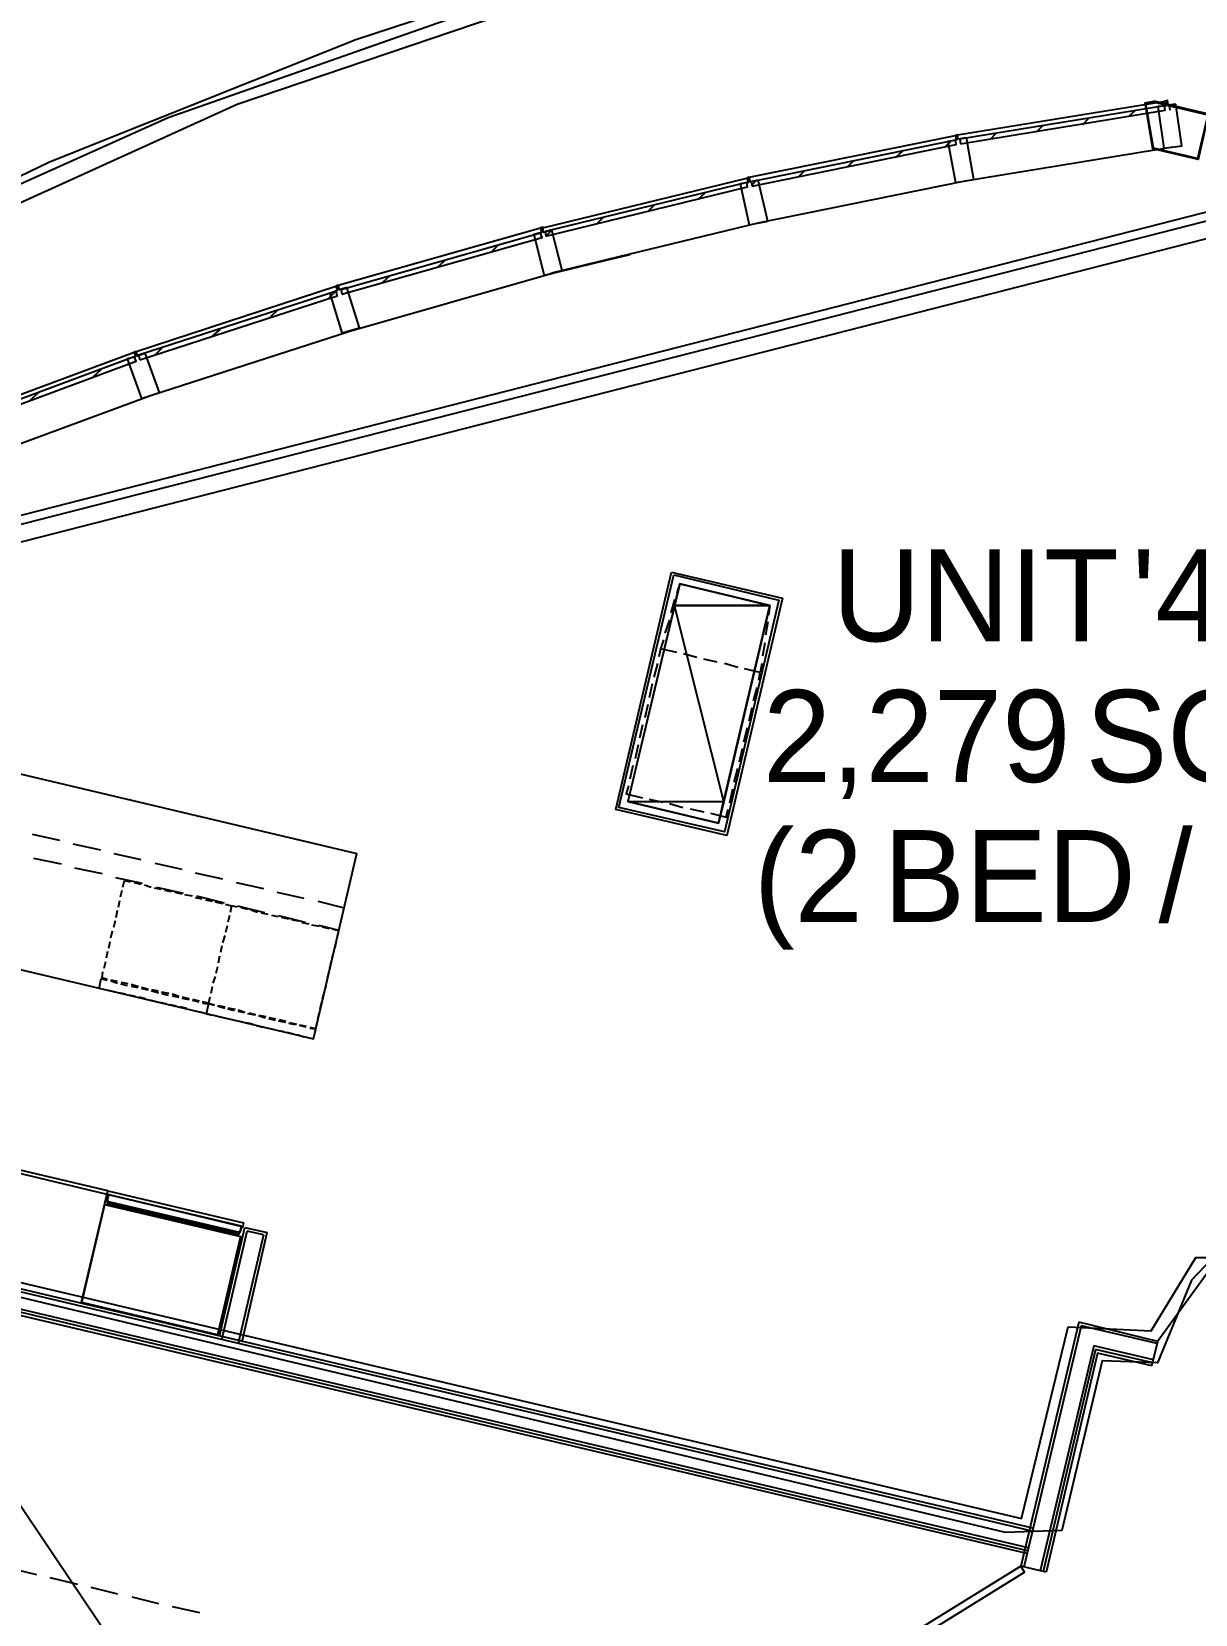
# Model space of a CAD drawing. Header units: feet. Extents: x -84 to 198, y -22 to 181.
# Drawn here: x 55.39 to 76.23, y 126.3 to 154.64 of the extents above; entities that cross this region are included whole.
import ezdxf
from ezdxf.enums import TextEntityAlignment as Align

# ---------------------------------------------------------------- set-up
doc = ezdxf.new("R2010")
doc.units = ezdxf.units.FT
for name, color, linetype in [('A-AREA-COMUN', 252, 'CONTINUOUS'), ('A-AREA-UNIDAD', 30, 'CONTINUOUS'), ('A-LINEA', 7, 'CONTINUOUS'), ('A-MURO-CONCRETO', 8, 'CONTINUOUS'), ('A-TEXTO-PDF', 3, 'CONTINUOUS')]:
    doc.layers.add(name, color=color, linetype=linetype)

msp = doc.modelspace()

# ---------------------------------------------------------------- linework, layer by layer
at = {"layer": 'A-AREA-COMUN'}
msp.add_lwpolyline([(94.8, 126.4533), (78.32, 130.3289), (76.88, 132.6578), (76.512, 132.6578), (76.16, 132.2844), (75.552, 130.8089), (74.56, 130.8444), (73.84, 127.8044), (72.832, 127.7689), (52.192, 132.6933)], dxfattribs=at)
at = {"layer": 'A-AREA-UNIDAD'}
for points in [[(132.8, 137.4933), (129.52, 142.9333), (129.248, 143.0222), (129.2, 143.4133), (127.28, 146.1689), (124.032, 150.3289), (120.56, 154.2578), (117.408, 157.3689), (115.072, 158.9333), (113.68, 159.0933), (110.64, 158.5778), (108.24, 158.5422), (101.408, 159.4133), (96.928, 159.7689), (87.008, 159.7689), (82.528, 159.4133), (77.2, 158.7022), (72.288, 157.7422), (66.56, 156.2489), (61.2, 154.4889), (55.712, 152.3022), (50.08, 149.5822)], [(52.992, 132.7644), (73.12, 128.0178), (73.952, 131.4489), (75.44, 131.3778), (76.24, 132.6933), (77.248, 132.6933), (78.592, 130.6133), (79.328, 133.5289), (80.672, 133.5822), (86.032, 132.3378), (89.952, 148.9778), (89.84, 150.0089), (90.24, 150.0622), (92.64, 159.5733), (84.352, 159.2533), (75.28, 158.0089), (67.2, 156.0889), (59.072, 153.3333), (50.8, 149.5822)], [(53.088, 150.9689), (57.84, 153.1022), (66.592, 156.1778)]]:
    msp.add_lwpolyline(points, dxfattribs=at)
at = {"layer": 'A-LINEA'}
for p, q in [((106.2631, 159.0395), (36.6895, 141.2395)), ((106.2631, 159.0395), (36.6895, 141.2395)), ((106.2378, 158.8683), (36.7876, 141.1026)), ((106.185, 158.5392), (36.9919, 140.8393)), ((71.9733, 152.7911), (75.6933, 153.3911)), ((90.3333, 149.8844), (75.4933, 153.3911)), ((75.7067, 153.3378), (75.7067, 153.3378)), ((75.76, 153.3244), (75.7733, 153.2311)), ((74.2133, 152.9778), (74.32, 153.0844)), ((75.04, 153.1244), (75.1467, 153.2178)), ((68.24, 152.0311), (71.9333, 152.7778)), ((72.56, 152.7111), (72.6667, 152.8178)), ((73.3867, 152.8444), (73.4933, 152.9511)), ((70.8667, 152.3911), (70.9867, 152.4978)), ((71.7333, 152.5644), (71.8533, 152.6711)), ((72.1067, 151.9644), (75.8267, 152.5778)), ((69.1333, 152.0444), (69.24, 152.1511)), ((70, 152.2178), (70.1067, 152.3244)), ((64.5467, 151.1244), (68.2, 152.0178)), ((68.2933, 151.8978), (68.3733, 151.9778)), ((68.4, 151.2178), (72.1067, 151.9644)), ((67.3333, 151.6444), (67.4533, 151.7511)), ((65.5067, 151.1911), (65.6267, 151.3111)), ((66.4267, 151.4178), (66.5467, 151.5378)), ((60.88, 150.0978), (64.5067, 151.1244)), ((64.6, 150.9778), (64.7067, 151.0844)), ((64.7333, 150.3244), (68.4, 151.2178)), ((63.6267, 150.6978), (63.7467, 150.8178)), ((62.6533, 150.4178), (62.7867, 150.5378)), ((65.6533, 150.5378), (64.5733, 150.2711)), ((66.1067, 150.6444), (65.6533, 150.5378)), ((61.1067, 149.2844), (64.5733, 150.2711)), ((61.68, 150.1511), (61.8133, 150.2711)), ((64.6533, 150.2978), (64.7333, 150.3244)), ((57.2667, 148.9111), (60.84, 150.0844)), ((60.7067, 149.8578), (60.84, 149.9911)), ((59.6667, 149.5244), (59.8, 149.6578)), ((57.52, 148.1244), (61.1067, 149.2844)), ((58.6267, 149.1778), (58.7733, 149.3111)), ((53.6933, 147.5911), (57.2267, 148.8978)), ((57.6, 148.8444), (57.7333, 148.9778)), ((56.4933, 148.4578), (56.64, 148.5911)), ((55.3733, 148.0444), (55.5333, 148.1911)), ((53.9733, 146.8178), (57.52, 148.1244)), ((67, 144.7511), (66.9467, 144.5911)), ((66.9067, 144.4711), (66.84, 144.2311)), ((68.6133, 144.3644), (68.5867, 144.1911)), ((66.8133, 144.1111), (66.7333, 143.8711)), ((68.5733, 144.0711), (68.5333, 143.8311)), ((66.7067, 143.7511), (66.6533, 143.5911)), ((68.52, 143.6978), (68.48, 143.4578)), ((67.3067, 143.4311), (67.0667, 143.4978)), ((67.6667, 143.3511), (67.4267, 143.4044)), ((66.6, 143.3244), (66.5333, 143.0844)), ((68.04, 143.2578), (67.8, 143.3244)), ((68.44, 143.1644), (68.16, 143.2311)), ((68.4133, 143.0311), (68.44, 143.1644)), ((68.4667, 143.3244), (68.44, 143.1644)), ((66.5067, 142.9644), (66.4533, 142.7111)), ((68.32, 142.6578), (68.3867, 142.8978)), ((66.4267, 142.5911), (66.3733, 142.3511)), ((68.24, 142.2978), (68.2933, 142.5378)), ((51.0267, 142.3378), (61.2133, 139.9244)), ((66.3333, 142.2311), (66.28, 141.9911)), ((68.1467, 141.9244), (68.2133, 142.1778)), ((66.2533, 141.8711), (66.2, 141.6178)), ((68.0667, 141.5644), (68.12, 141.8044)), ((66.16, 141.4978), (66.1067, 141.2578)), ((67.9733, 141.2044), (68.04, 141.4444)), ((66.4533, 140.8978), (66.6933, 140.8444)), ((66.8133, 140.8178), (67.0533, 140.7511)), ((67.8933, 140.8311), (67.9467, 141.0844)), ((67.1867, 140.7244), (67.4267, 140.6711)), ((55.4, 140.2711), (55.8933, 140.1644)), ((56.1333, 140.0978), (56.6267, 139.9911)), ((55.4267, 139.8444), (55.92, 139.7378)), ((56.8667, 139.9244), (57.3467, 139.8178)), ((57.6, 139.7511), (58.08, 139.6444)), ((60.44, 136.6044), (61.2133, 139.9244)), ((47.4933, 139.6711), (60.44, 136.6044)), ((56.16, 139.6711), (56.6533, 139.5644)), ((56.8933, 139.4978), (57.3733, 139.3911)), ((57.0267, 139.3244), (57.0533, 139.4444)), ((57.0533, 139.4444), (57.16, 139.4178)), ((57.2267, 139.4044), (57.3467, 139.3778)), ((58.32, 139.5778), (58.8133, 139.4711)), ((59.0533, 139.4044), (59.5467, 139.2978)), ((56.9867, 139.1511), (57.0133, 139.2711)), ((57.4133, 139.3644), (57.5333, 139.3244)), ((57.5867, 139.3111), (57.7067, 139.2844)), ((57.6267, 139.3244), (58.1067, 139.2178)), ((57.7733, 139.2711), (57.8933, 139.2444)), ((57.96, 139.2311), (58.08, 139.2044)), ((58.1333, 139.1911), (58.2667, 139.1644)), ((58.32, 139.1378), (58.44, 139.1111)), ((58.3467, 139.1644), (58.84, 139.0444)), ((59.7867, 139.2311), (60.2667, 139.1244)), ((56.9067, 138.7778), (56.9333, 138.9111)), ((56.9467, 138.9644), (56.9733, 139.0844)), ((58.5067, 139.0978), (58.6267, 139.0711)), ((58.68, 139.0578), (58.8133, 139.0311)), ((59.08, 138.9911), (59.56, 138.8711)), ((59.2667, 138.9244), (59.1467, 138.9511)), ((59.44, 138.8711), (59.32, 138.9111)), ((59.6267, 138.8311), (59.5067, 138.8578)), ((60.52, 139.0711), (60.9867, 138.9511)), ((56.8667, 138.6044), (56.8933, 138.7244)), ((58.8933, 138.6311), (58.8667, 138.5111)), ((58.8933, 138.6311), (58.8667, 138.5111)), ((58.9333, 138.8178), (58.9067, 138.6978)), ((58.9333, 138.8178), (58.9067, 138.6978)), ((59.8133, 138.7911), (59.6933, 138.8178)), ((59.8133, 138.8178), (60.2933, 138.6978)), ((60, 138.7511), (59.8667, 138.7778)), ((60.1733, 138.7111), (60.0533, 138.7378)), ((60.36, 138.6578), (60.24, 138.6844)), ((60.5467, 138.6178), (60.4133, 138.6444)), ((60.5333, 138.6444), (60.8933, 138.5511)), ((60.72, 138.5778), (60.6, 138.6044)), ((60.8933, 138.5378), (60.7867, 138.5644)), ((56.7733, 138.2311), (56.8, 138.3511)), ((56.8133, 138.4178), (56.84, 138.5378)), ((58.8, 138.2711), (58.7733, 138.1511)), ((58.8, 138.2711), (58.7733, 138.1511)), ((58.8533, 138.4578), (58.8133, 138.3244)), ((58.8533, 138.4578), (58.8133, 138.3244)), ((60.8267, 138.2444), (60.8533, 138.3644)), ((60.8667, 138.4178), (60.8933, 138.5378)), ((56.6933, 137.8711), (56.72, 137.9911)), ((56.7333, 138.0578), (56.76, 138.1778)), ((58.76, 138.0844), (58.7333, 137.9644)), ((58.76, 138.0844), (58.7333, 137.9644)), ((60.7333, 137.8711), (60.76, 138.0044)), ((60.7733, 138.0578), (60.8133, 138.1778)), ((58.68, 137.7244), (58.64, 137.6044)), ((58.68, 137.7244), (58.64, 137.6044)), ((58.72, 137.8978), (58.6933, 137.7778)), ((58.72, 137.8978), (58.6933, 137.7778)), ((60.6933, 137.6978), (60.72, 137.8178)), ((56.64, 137.6844), (56.7467, 137.6578)), ((56.8933, 137.4444), (56.7733, 137.4711)), ((56.9333, 137.6311), (56.8133, 137.6578)), ((56.8133, 137.6444), (56.9333, 137.6044)), ((57.08, 137.4044), (56.9467, 137.4311)), ((56.9867, 137.5911), (57.1067, 137.5644)), ((57.12, 137.5911), (57, 137.6178)), ((57.3067, 137.5378), (57.1733, 137.5778)), ((57.1733, 137.5511), (57.2933, 137.5244)), ((57.48, 137.4978), (57.36, 137.5244)), ((57.36, 137.5111), (57.48, 137.4844)), ((57.5333, 137.4711), (57.6667, 137.4311)), ((57.6667, 137.4578), (57.5467, 137.4844)), ((57.8533, 137.4178), (57.72, 137.4444)), ((57.72, 137.4178), (57.84, 137.3911)), ((58.6267, 137.5378), (58.6, 137.4178)), ((58.6267, 137.5378), (58.6, 137.4178)), ((60.6, 137.3244), (60.64, 137.4444)), ((60.6533, 137.5111), (60.68, 137.6311)), ((57.2533, 137.3644), (57.1333, 137.3911)), ((57.44, 137.3244), (57.32, 137.3511)), ((57.6267, 137.2711), (57.5067, 137.2978)), ((57.8, 137.2311), (57.68, 137.2578)), ((57.9867, 137.1911), (57.8667, 137.2178)), ((58.0267, 137.3644), (57.9067, 137.4044)), ((57.9067, 137.3778), (58.0267, 137.3511)), ((58.1733, 137.1511), (58.0533, 137.1778)), ((58.08, 137.3378), (58.2133, 137.3111)), ((58.2133, 137.3244), (58.0933, 137.3511)), ((58.2667, 137.2978), (58.3867, 137.2711)), ((58.4, 137.2844), (58.28, 137.3111)), ((58.8533, 137.1511), (58.72, 137.1911)), ((58.7333, 137.2044), (58.8533, 137.1778)), ((58.9067, 137.1644), (59.04, 137.1378)), ((59.0267, 137.1111), (58.9067, 137.1378)), ((60.56, 137.1511), (60.5867, 137.2711)), ((58.3467, 137.0978), (58.2267, 137.1244)), ((58.6933, 137.0178), (58.8133, 136.9911)), ((58.8667, 136.9778), (58.9867, 136.9511)), ((59.0533, 136.9378), (59.1733, 136.9111)), ((59.0933, 137.1244), (59.2133, 137.0844)), ((59.2133, 137.0711), (59.0933, 137.0978)), ((59.24, 136.8978), (59.36, 136.8711)), ((59.4, 137.0311), (59.2667, 137.0578)), ((59.28, 137.0711), (59.4, 137.0444)), ((59.4533, 137.0311), (59.5867, 137.0044)), ((59.5733, 136.9778), (59.4533, 137.0178)), ((59.64, 136.9911), (59.76, 136.9644)), ((59.76, 136.9378), (59.64, 136.9644)), ((59.9467, 136.8978), (59.8133, 136.9244)), ((59.8267, 136.9511), (59.9467, 136.9244)), ((60.12, 136.8578), (60, 136.8844)), ((60.0133, 136.8978), (60.1333, 136.8711)), ((60.1867, 136.8578), (60.3067, 136.8311)), ((60.52, 136.9644), (60.5467, 137.0844)), ((59.4133, 136.8444), (59.5333, 136.8178)), ((59.6, 136.8044), (59.72, 136.7778)), ((59.7867, 136.7644), (59.9067, 136.7378)), ((59.96, 136.7244), (60.08, 136.6978)), ((60.1467, 136.6844), (60.2667, 136.6444)), ((60.3067, 136.8178), (60.1867, 136.8444)), ((60.48, 136.7778), (60.3733, 136.7911)), ((56.7467, 133.8178), (54.3067, 134.4044)), ((56.76, 133.8844), (54.32, 134.4578)), ((73.32, 127.8444), (47.16, 134.0311)), ((73.3067, 127.7911), (47.2, 133.9644)), ((56.28, 131.8711), (56.76, 133.8844)), ((73.24, 127.4978), (47.4267, 133.6044)), ((73.2267, 127.4444), (47.4667, 133.5378)), ((73.2133, 127.3911), (47.5067, 133.4711)), ((59.0933, 133.1244), (56.76, 133.6844)), ((59.0933, 133.1244), (56.76, 133.6844)), ((56.76, 133.6578), (59.0933, 133.0978)), ((56.76, 133.6578), (59.0933, 133.0978)), ((58.76, 131.2844), (59.2133, 133.2311)), ((59.2133, 133.2311), (59.6133, 133.1378)), ((58.8, 131.2178), (59.2533, 133.1644)), ((59.5467, 133.0978), (59.0933, 131.1511)), ((59.16, 131.1911), (59.6133, 133.1378)), ((59.5467, 133.0978), (59.2533, 133.1644)), ((76.905, 133.0537), (75.5608, 131.1966)), ((74.1467, 131.5378), (73.1067, 127.1644)), ((74.1867, 131.4711), (73.16, 127.1511)), ((75.56, 131.1911), (74.1467, 131.5378)), ((75.5467, 131.1511), (74.1867, 131.4711)), ((75.4533, 130.7511), (75.56, 131.1911)), ((74.4133, 131.1111), (73.4533, 127.0844)), ((74.44, 131.0444), (73.5067, 127.0711)), ((75.48, 130.8578), (74.4133, 131.1111)), ((75.4667, 130.8044), (74.44, 131.0444)), ((54.9867, 127.1378), (55.48, 127.0178)), ((55.72, 126.9644), (56.2133, 126.8444)), ((73.56, 127.0578), (73.1067, 127.1644)), ((56.4533, 126.7911), (56.9333, 126.6711)), ((57.1867, 126.6178), (57.6667, 126.4978)), ((57.9067, 126.4444), (58.4, 126.3378))]:
    msp.add_line(p, q, dxfattribs=at)
for points in [[(72.0267, 152.6311), (75.6933, 153.2311), (75.68, 153.3111), (72.0133, 152.7111), (72.0267, 152.6311)], [(75.4933, 153.3911), (76.4667, 153.1644), (76.28, 152.3511), (75.4667, 152.5378), (75.3333, 153.3644), (75.4933, 153.3911)], [(75.4933, 153.3778), (76.4533, 153.1511), (76.2667, 152.3644), (75.48, 152.5511), (75.3467, 153.3511), (75.4933, 153.3778)], [(75.88, 153.3378), (75.7467, 153.3244), (75.7333, 153.4044), (75.6933, 153.3911), (75.7067, 153.3111), (75.56, 153.2978), (75.6667, 152.5511), (75.9867, 152.5911), (75.88, 153.3378)], [(72.1333, 152.7378), (71.9867, 152.7111), (71.9733, 152.7911), (71.9333, 152.7778), (71.9467, 152.6978), (71.8, 152.6711), (71.9333, 151.9378), (72.2667, 151.9911), (72.1333, 152.7378)], [(68.2933, 151.8711), (71.9467, 152.6178), (71.9333, 152.6978), (68.28, 151.9511), (68.2933, 151.8711)], [(64.6, 150.9778), (68.2133, 151.8578), (68.2, 151.9378), (64.5867, 151.0578), (64.6, 150.9778)], [(68.4, 151.9778), (68.2667, 151.9511), (68.24, 152.0311), (68.2, 152.0178), (68.2267, 151.9378), (68.08, 151.9111), (68.24, 151.1778), (68.5733, 151.2444), (68.4, 151.9778)], [(60.9467, 149.9378), (64.5333, 150.9511), (64.5067, 151.0311), (60.9333, 150.0178), (60.9467, 149.9378)], [(64.7067, 151.0844), (64.56, 151.0444), (64.5467, 151.1378), (64.5067, 151.1244), (64.52, 151.0444), (64.3867, 151.0044), (64.5733, 150.2711), (64.8933, 150.3644), (64.7067, 151.0844)], [(57.3333, 148.7644), (60.8667, 149.9111), (60.8533, 149.9911), (57.3067, 148.8444), (57.3333, 148.7644)], [(61.04, 150.0578), (60.9067, 150.0178), (60.88, 150.0978), (60.84, 150.0844), (60.8667, 150.0044), (60.7333, 149.9511), (60.9467, 149.2444), (61.2667, 149.3378), (61.04, 150.0578)], [(53.7733, 147.4444), (57.2667, 148.7378), (57.2267, 148.8178), (53.7467, 147.5244), (53.7733, 147.4444)], [(57.4267, 148.8844), (57.2933, 148.8311), (57.2667, 148.9111), (57.2267, 148.8978), (57.2533, 148.8178), (57.1067, 148.7778), (57.36, 148.0711), (57.68, 148.1778), (57.4267, 148.8844)], [(66.8533, 144.9644), (68.84, 144.4978), (67.84, 140.2444), (65.8533, 140.7111), (66.8533, 144.9644)], [(66.8933, 144.9111), (68.7733, 144.4578), (67.8, 140.3111), (65.9067, 140.7511), (66.8933, 144.9111)], [(67.6933, 140.4711), (68.6133, 144.3644), (67, 144.7511), (66.0667, 140.8578), (67.6933, 140.4711)], [(66.9467, 143.5244), (66.6533, 143.5911), (66.6267, 143.4444)], [(66.08, 141.1378), (66.04, 140.9911), (66.3333, 140.9244)], [(67.5467, 140.6444), (67.8267, 140.5778), (67.8667, 140.7111)], [(58.8667, 139.0178), (58.9733, 138.9911), (58.9467, 138.8711)], [(59.08, 138.9644), (58.9733, 138.9911), (58.9467, 138.8711)], [(56.7467, 137.6711), (56.6533, 137.6978), (56.6667, 137.8044)], [(56.7067, 137.4844), (56.6, 137.5111), (56.64, 137.6844)], [(58.4533, 137.2444), (58.56, 137.2311), (58.52, 137.0578), (58.4133, 137.0844)], [(58.5867, 137.3511), (58.56, 137.2444), (58.4533, 137.2711)], [(58.6667, 137.2044), (58.56, 137.2311), (58.52, 137.0578), (58.6267, 137.0311)], [(58.5867, 137.3511), (58.56, 137.2444), (58.6667, 137.2178)], [(60.3733, 136.8178), (60.48, 136.7911), (60.5067, 136.8978)], [(60.3333, 136.6311), (60.44, 136.6044), (60.48, 136.7778)], [(59.1867, 133.3111), (59.1733, 133.2444), (56.7467, 133.8178), (56.76, 133.8844), (59.1867, 133.3111)], [(59.1867, 133.3111), (59.1733, 133.2444), (56.7467, 133.8178), (56.76, 133.8844), (59.1867, 133.3111)], [(59.1467, 133.2578), (59.12, 133.1378), (56.7467, 133.6978), (56.7733, 133.8178), (59.1467, 133.2578)], [(56.76, 133.8178), (56.7467, 133.7378), (56.76, 133.7244), (56.7467, 133.6978), (56.76, 133.6844), (56.7467, 133.6711), (56.76, 133.6578), (56.7467, 133.6444), (56.7467, 133.6311), (59.0933, 133.0844), (59.0933, 133.0978), (59.1067, 133.1111), (59.0933, 133.1244), (59.12, 133.1378), (59.12, 133.1644), (59.1333, 133.1644), (59.16, 133.2444), (56.76, 133.8178)], [(59.1467, 133.2578), (59.12, 133.1378), (56.7467, 133.6978), (56.7733, 133.8178), (59.1467, 133.2578)], [(56.76, 133.8178), (56.7467, 133.7378), (56.76, 133.7244), (56.7467, 133.6978), (56.76, 133.6844), (56.7467, 133.6711), (56.76, 133.6578), (56.7467, 133.6444), (56.7467, 133.6311), (59.0933, 133.0844), (59.0933, 133.0978), (59.1067, 133.1111), (59.0933, 133.1244), (59.12, 133.1378), (59.12, 133.1644), (59.1333, 133.1644), (59.16, 133.2444), (56.76, 133.8178)], [(56.7067, 133.6444), (59.1333, 133.0711), (58.72, 131.3111), (56.2933, 131.8844), (56.7067, 133.6444)], [(75.4533, 130.7511), (74.48, 130.9778), (73.56, 127.0578)], [(57.0961, 125.4113), (54.7607, 128.8866), (51.2141, 126.6469)], [(73.1067, 127.1644), (70.56, 125.5911), (70.6267, 125.4844), (73.1733, 127.0578), (73.1067, 127.1644)]]:
    msp.add_lwpolyline(points, dxfattribs=at)
at = {"layer": 'A-MURO-CONCRETO'}
for points in [[(67, 144.7511), (68.6133, 144.3644), (66.9067, 144.3644), (67, 144.7511), (67, 144.7511)], [(66.9067, 144.3644), (66.0667, 140.8578), (67.7867, 140.8578), (66.9067, 144.3644)], [(66.9067, 144.3644), (68.6133, 144.3644), (67.7867, 140.8578), (66.9067, 144.3644), (66.9067, 144.3644)], [(66.0667, 140.8578), (67.7867, 140.8578), (67.6933, 140.4711), (66.0667, 140.8578), (66.0667, 140.8578)]]:
    msp.add_lwpolyline(points, dxfattribs=at)

# ---------------------------------------------------------------- texts
at = {"layer": 'A-TEXTO-PDF'}
for s, p in [('UNIT', (72.2934, 143.7252)), ("'4NC'", (77.7161, 143.7252)), ('2,279', (71.2406, 141.2052)), ('SQ.', (76.1592, 141.2052)), ('(2', (69.3012, 138.6985)), ('BED', (72.903, 138.6985)), ('/', (75.8761, 138.6985))]:
    msp.add_text(s, height=1.646, dxfattribs=at).set_placement(p, align=Align.CENTER)

doc.saveas('drawing.dxf')
